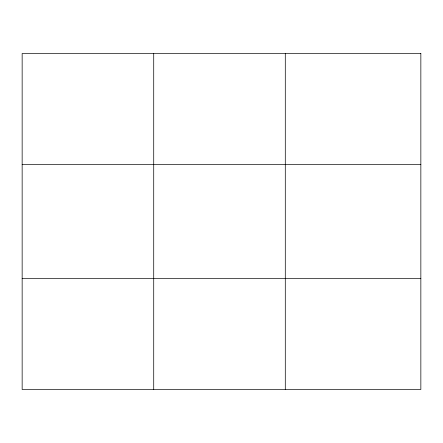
<?xml version="1.0" encoding="UTF-8"?>
<svg xmlns="http://www.w3.org/2000/svg" width="443" height="443" viewBox="0 0 443 443"><rect width="100%" height="100%" fill="white"/><g stroke="black" fill="none" stroke-linecap="round" stroke-linejoin="round"><path stroke-width="0.66" d="M153.721 389.502L153.721 53.498M285.292 389.502L285.292 53.498M22.15 164.381L420.85 164.381M22.15 278.619L420.85 278.619M420.85 53.498L420.85 389.502L22.15 389.502L22.15 53.498L420.85 53.498"/></g></svg>
